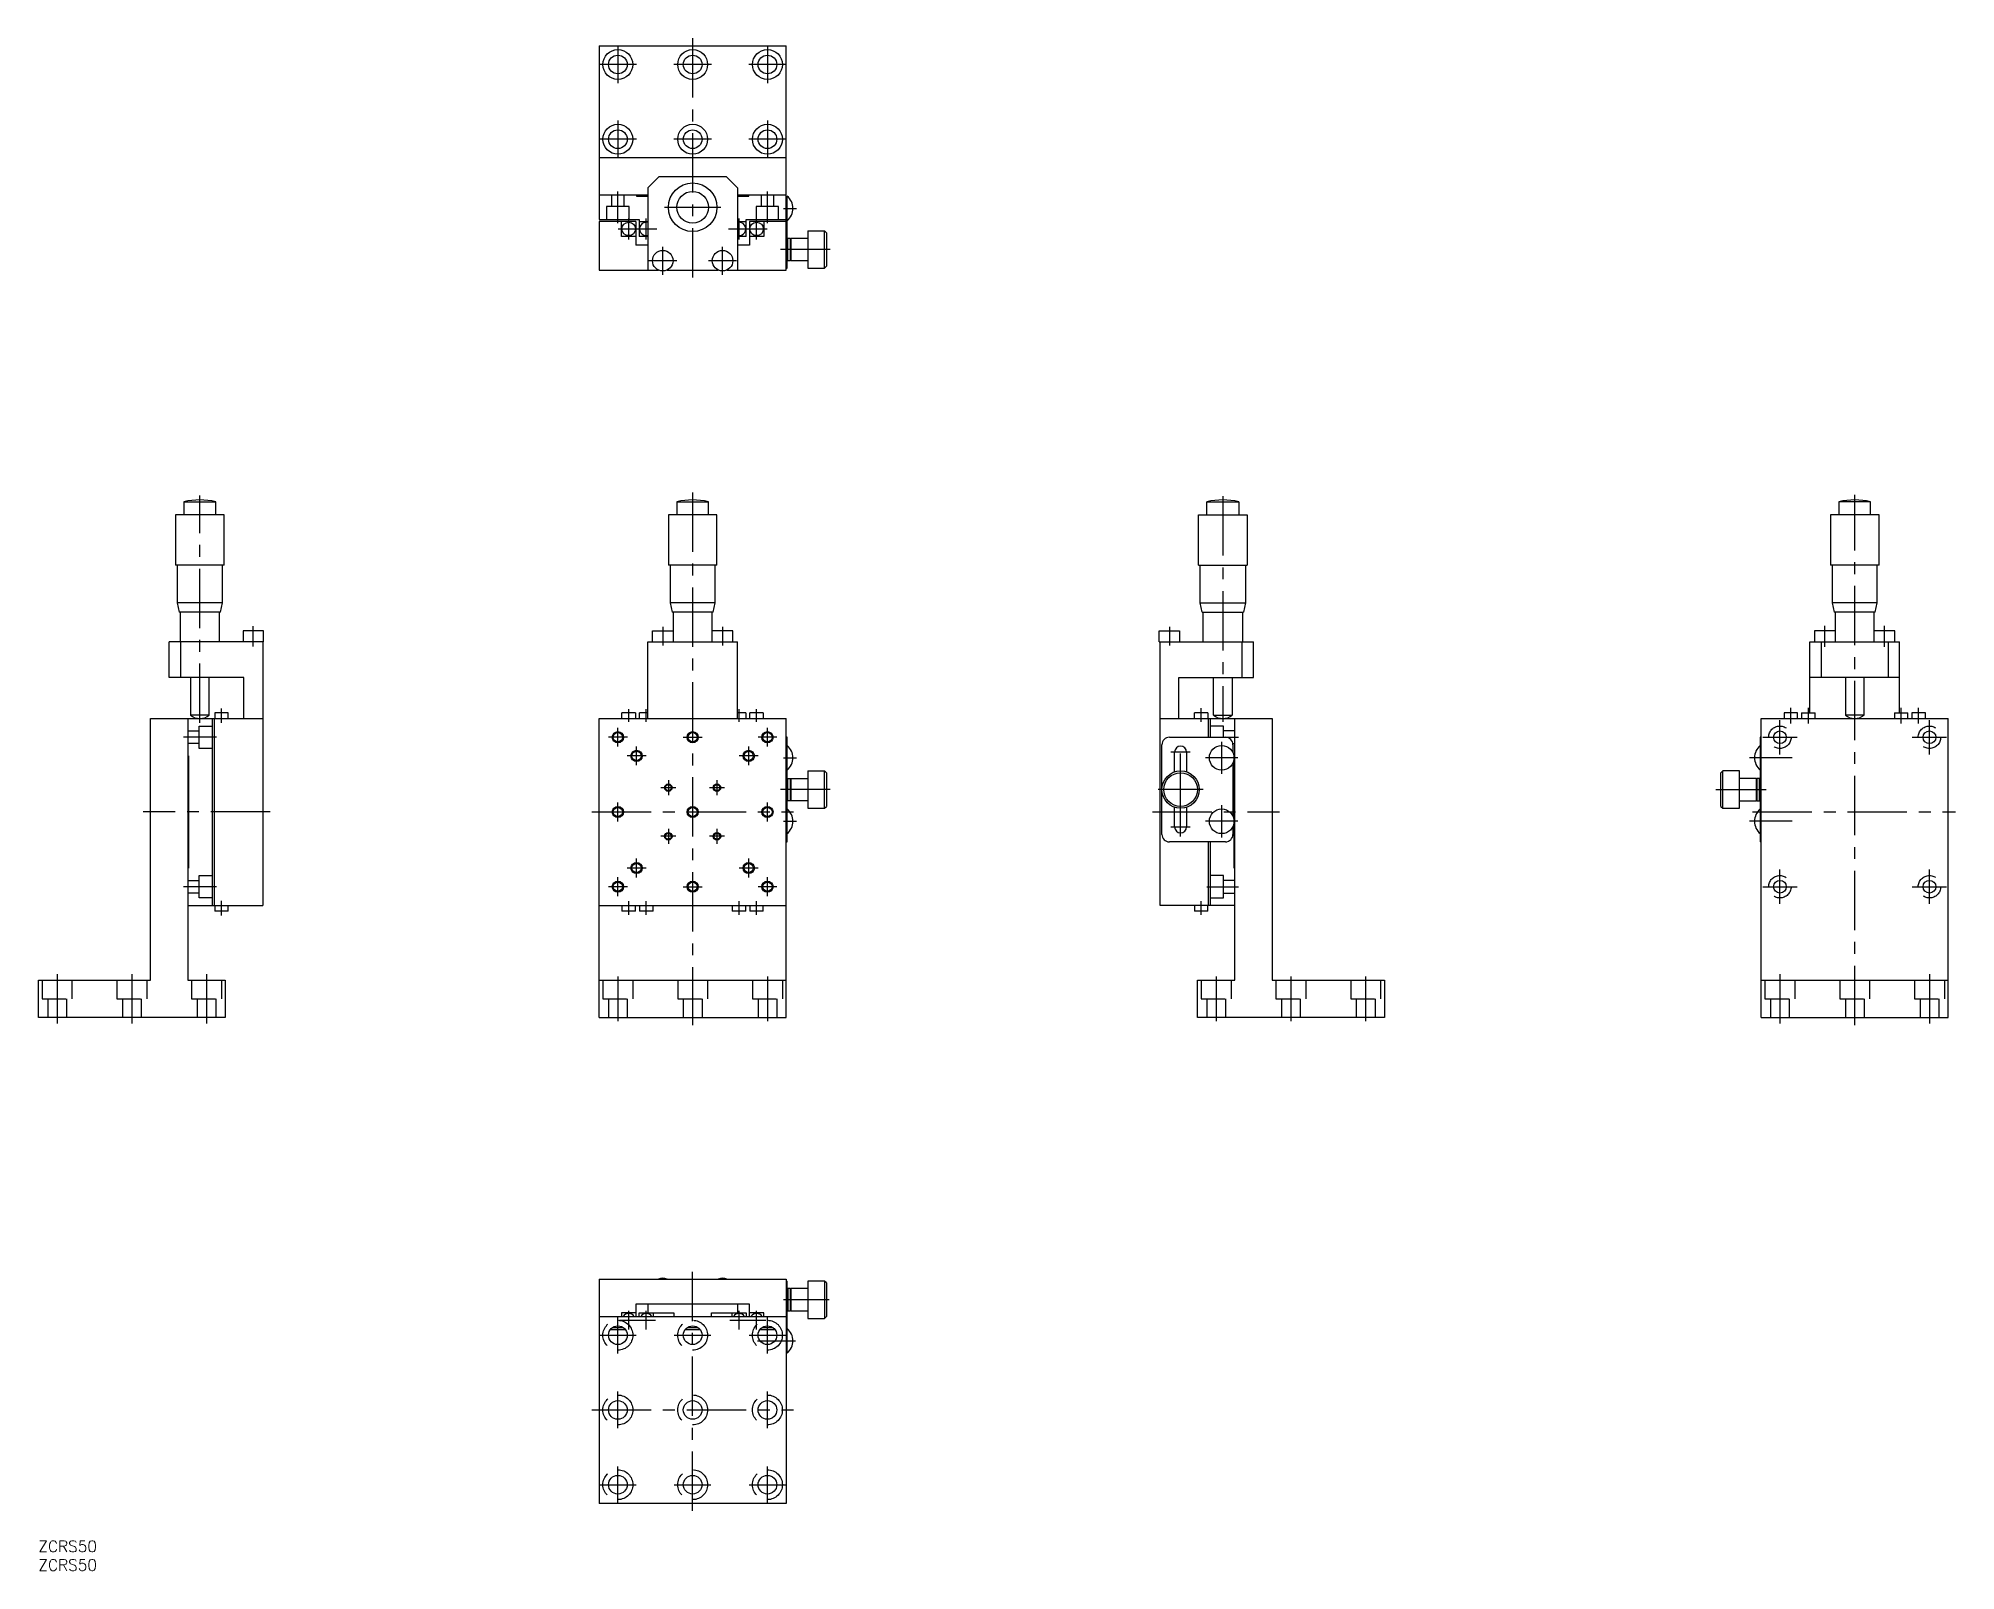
# Model space of a CAD drawing. Extents: x 0 to 513, y -8 to 402.
import ezdxf

# ---------------------------------------------------------------- set-up
doc = ezdxf.new("R2010")
doc.units = 0
doc.header["$LTSCALE"] = 0.5
doc.linetypes.add('CENTER', pattern=[50.8, 31.75, -6.35, 6.35, -6.35])
doc.linetypes.add('DASHED', pattern=[19.05, 12.7, -6.35])
for name, color, linetype in [('MSM_CENTER', 1, 'CENTER'), ('MSM_CONTINUOUS', 7, 'CONTINUOUS'), ('MSM_DASHED', 4, 'DASHED'), ('MSM_NARROW', 5, 'CONTINUOUS'), ('MSM_PART_NUMBER', 7, 'CONTINUOUS')]:
    doc.layers.add(name, color=color, linetype=linetype)
doc.styles.get("Standard").update_dxf_attribs({"font": 'txt.shx', "height": 3, "bigfont": 'bigfont.shx'})

# ---------------------------------------------------------------- blocks, each defined once
blk = doc.blocks.new('*U2')
at = {"layer": 'MSM_PART_NUMBER'}
blk.add_text('ZCRS50', height=3, dxfattribs=at).set_placement((0, -3))
blk = doc.blocks.new('*U3')
at = {"layer": 'MSM_PART_NUMBER'}
blk.add_text('ZCRS50', height=3, dxfattribs=at).set_placement((0, -8))

msp = doc.modelspace()

# ---------------------------------------------------------------- linework, layer by layer
at = {"layer": 'MSM_CENTER'}
for p, q in [((155, 400), (155, 390)), ((175, 402), (175, 338)), ((195, 400), (195, 390)), ((160, 395), (150, 395)), ((180, 395), (170, 395)), ((200, 395), (190, 395)), ((155, 380), (155, 370)), ((195, 380), (195, 370)), ((160, 375), (150, 375)), ((180, 375), (170, 375)), ((200, 375), (190, 375)), ((155, 352.5), (155, 361)), ((195, 352.5), (195, 361)), ((167.5, 356.8), (182.5, 356.8)), ((199.3, 356.5), (202.8, 356.5)), ((155.1, 351), (165.4, 351)), ((157.9, 348.2), (157.9, 353.8)), ((162.6, 348.2), (162.6, 353.8)), ((184.6, 351), (194.9, 351)), ((187.4, 348.2), (187.4, 353.8)), ((192.1, 348.2), (192.1, 353.8)), ((167, 338.75), (167, 346.25)), ((183, 338.75), (183, 346.25)), ((211.8, 345.5), (198.5, 345.5)), ((170.75, 342.5), (163.25, 342.5)), ((186.75, 342.5), (179.25, 342.5)), ((43.2, 218.81), (43.2, 279.69)), ((175, 280.5), (175, 138)), ((316.8, 279.5), (316.8, 219.13)), ((485.8, 138), (485.8, 279.83)), ((57.5, 239.31), (57.5, 244.69)), ((167, 244.5), (167, 239.5)), ((183, 244.5), (183, 239.5)), ((302.5, 244.5), (302.5, 239.5)), ((477.8, 239.17), (477.8, 244.83)), ((493.8, 239.17), (493.8, 244.83)), ((49, 218.81), (49, 222.69)), ((157.9, 219.13), (157.9, 222.5)), ((162.6, 219.13), (162.6, 222.5)), ((187.4, 219.13), (187.4, 222.5)), ((192.1, 219.13), (192.1, 222.5)), ((311, 219.13), (311, 222.77)), ((468.7, 218.67), (468.7, 222.83)), ((473.4, 218.67), (473.4, 222.83)), ((498.2, 218.67), (498.2, 222.83)), ((502.9, 218.67), (502.9, 222.83)), ((155, 212.48), (155, 217.53)), ((195, 212.48), (195, 217.53)), ((465.8, 210.41), (465.8, 219.59)), ((505.8, 210.41), (505.8, 219.59)), ((47.69, 215), (38.81, 215)), ((157.53, 215), (152.48, 215)), ((160, 207.48), (160, 212.53)), ((172.48, 215), (177.53, 215)), ((190, 207.48), (190, 212.53)), ((197.53, 215), (192.48, 215)), ((308.1, 211), (302.9, 211)), ((305.5, 188.4), (305.5, 213.6)), ((312.5, 215), (321, 215)), ((316.5, 205.2), (316.5, 213.8)), ((461.21, 215), (470.39, 215)), ((501.21, 215), (510.39, 215)), ((162.53, 210), (157.48, 210)), ((192.53, 210), (187.48, 210)), ((199.3, 209.5), (202.8, 209.5)), ((305.5, 195.5), (305.5, 207.5)), ((320.8, 209.5), (312.2, 209.5)), ((469.09, 209.5), (457.67, 209.5)), ((170.53, 201.5), (166.48, 201.5)), ((168.5, 203.53), (168.5, 199.48)), ((183.53, 201.5), (179.48, 201.5)), ((181.5, 203.53), (181.5, 199.48)), ((211.8, 201), (198.5, 201)), ((311.5, 201), (299.5, 201)), ((448.67, 201), (462.13, 201)), ((62, 195), (28, 195)), ((148, 195), (202, 195)), ((155, 192.48), (155, 197.53)), ((195, 192.48), (195, 197.53)), ((298, 195), (332, 195)), ((316.5, 188.2), (316.5, 196.8)), ((458.5, 195), (512.8, 195)), ((168.5, 190.53), (168.5, 186.48)), ((181.5, 190.53), (181.5, 186.48)), ((199.3, 192.5), (202.8, 192.5)), ((302.9, 191), (308.1, 191)), ((320.8, 192.5), (312.2, 192.5)), ((469.09, 192.5), (457.67, 192.5)), ((170.53, 188.5), (166.48, 188.5)), ((183.53, 188.5), (179.48, 188.5)), ((162.53, 180), (157.48, 180)), ((160, 177.48), (160, 182.53)), ((192.53, 180), (187.48, 180)), ((190, 177.48), (190, 182.53)), ((465.8, 170.41), (465.8, 179.59)), ((505.8, 170.41), (505.8, 179.59)), ((47.69, 175), (38.81, 175)), ((157.53, 175), (152.48, 175)), ((155, 172.48), (155, 177.53)), ((172.48, 175), (177.53, 175)), ((197.53, 175), (192.48, 175)), ((195, 172.48), (195, 177.53)), ((312.5, 175), (321, 175)), ((461.21, 175), (470.39, 175)), ((501.21, 175), (510.39, 175)), ((49, 167.31), (49, 171.19)), ((157.9, 167.5), (157.9, 171.13)), ((162.6, 167.5), (162.6, 171.13)), ((187.4, 167.5), (187.4, 171.13)), ((192.1, 167.5), (192.1, 171.13)), ((311, 167.5), (311, 171.13)), ((5, 151.57), (5, 138.43)), ((25, 151.57), (25, 138.43)), ((45, 151.57), (45, 138.43)), ((155, 151), (155, 139)), ((195, 151), (195, 139)), ((315, 151), (315, 139)), ((335, 151), (335, 139)), ((355, 151), (355, 139)), ((465.8, 151.59), (465.8, 138.41)), ((505.8, 151.59), (505.8, 138.41)), ((175, 8), (175, 72)), ((211.5, 64.5), (199.3, 64.5)), ((155, 50.1), (155, 59.9)), ((155.4, 59), (165.1, 59)), ((157.9, 56.5), (157.9, 61.5)), ((162.6, 56.5), (162.6, 61.5)), ((184.9, 59), (194.6, 59)), ((187.4, 56.5), (187.4, 61.5)), ((192.1, 56.5), (192.1, 61.5)), ((195, 50.1), (195, 59.9)), ((150.1, 55), (159.9, 55)), ((170.1, 55), (179.9, 55)), ((190.1, 55), (199.9, 55)), ((192.34, 53.5), (202.5, 53.5)), ((155, 30.1), (155, 39.9)), ((195, 30.1), (195, 39.9)), ((148, 35), (202, 35)), ((155, 10.1), (155, 19.9)), ((195, 10.1), (195, 19.9)), ((150.1, 15), (159.9, 15)), ((170.1, 15), (179.9, 15)), ((190.1, 15), (199.9, 15))]:
    msp.add_line(p, q, dxfattribs=at)
at = {"layer": 'MSM_CONTINUOUS'}
for p, q in [((150, 400), (150, 353.5)), ((150, 400), (200, 400)), ((200, 340), (200, 400)), ((200, 370), (150, 370)), ((166, 365), (163, 362)), ((166, 365), (184, 365)), ((187, 362), (184, 365)), ((163, 360), (150, 360)), ((160, 360), (160, 359.8)), ((160, 359.8), (163, 359.8)), ((163, 362), (163, 340)), ((187, 362), (187, 340)), ((200, 360), (187, 360)), ((187, 359.8), (190, 359.8)), ((190, 359.8), (190, 360)), ((200.3, 359.5), (200, 359.5)), ((200.3, 340.5), (200.3, 359.8)), ((150, 353.5), (160.7, 353.5)), ((150, 353), (150, 340)), ((159.8, 353), (150, 353)), ((156, 349), (156, 353)), ((159.8, 349), (156, 349)), ((159.8, 353), (159.8, 346.7)), ((160.7, 353.5), (160.7, 349)), ((160.7, 353), (163, 353)), ((163, 349), (160.7, 349)), ((187, 353), (189.3, 353)), ((189.3, 349), (187, 349)), ((189.3, 353.5), (200, 353.5)), ((189.3, 349), (189.3, 353.5)), ((190.2, 353), (190.2, 346.7)), ((200, 353), (190.2, 353)), ((194, 349), (190.2, 349)), ((194, 353), (194, 349)), ((205.8, 350.5), (205.8, 340.5)), ((205.8, 350.5), (210.3, 350.5)), ((210.3, 350.5), (210.8, 350)), ((210.3, 340.5), (210.3, 350.5)), ((210.8, 350), (210.8, 341)), ((163, 346.7), (159.8, 346.7)), ((190.2, 346.7), (187, 346.7)), ((200.3, 348.3), (200.5, 348.5)), ((200.5, 348.5), (201.1, 348.5)), ((200.5, 342.5), (200.5, 348.5)), ((201.1, 348.5), (201.3, 348.3)), ((201.1, 348.5), (201.1, 342.5)), ((201.3, 348.5), (205.8, 348.5)), ((201.3, 348.5), (201.3, 342.5)), ((150, 340), (165.85, 340)), ((168.15, 340), (181.85, 340)), ((184.15, 340), (200, 340)), ((200, 340.5), (200.3, 340.5)), ((200.5, 342.5), (200.3, 342.7)), ((201.1, 342.5), (200.5, 342.5)), ((201.3, 342.7), (201.1, 342.5)), ((205.8, 342.5), (201.3, 342.5)), ((205.8, 340.5), (210.3, 340.5)), ((210.3, 340.5), (210.8, 341)), ((38.95, 278), (38.95, 274.5)), ((38.95, 278), (47.45, 278)), ((47.45, 274.5), (47.45, 278)), ((170.75, 278), (170.75, 274.5)), ((170.75, 278), (179.25, 278)), ((179.25, 274.5), (179.25, 278)), ((312.55, 274.5), (312.55, 278)), ((312.55, 278), (321.05, 278)), ((321.05, 278), (321.05, 274.5)), ((481.55, 278), (481.55, 274.5)), ((490.05, 278), (481.55, 278)), ((490.05, 274.5), (490.05, 278)), ((36.7, 274.5), (36.7, 261)), ((49.7, 274.5), (36.7, 274.5)), ((49.7, 261), (49.7, 274.5)), ((168.5, 274.5), (168.5, 261)), ((181.5, 274.5), (168.5, 274.5)), ((181.5, 261), (181.5, 274.5)), ((310.3, 261), (310.3, 274.5)), ((310.3, 274.5), (323.3, 274.5)), ((323.3, 274.5), (323.3, 261)), ((479.3, 274.5), (479.3, 261)), ((492.3, 274.5), (479.3, 274.5)), ((492.3, 261), (492.3, 274.5)), ((49.7, 261), (36.7, 261)), ((37.15, 261), (37.15, 251)), ((49.25, 251), (49.25, 261)), ((181.5, 261), (168.5, 261)), ((168.95, 261), (168.95, 251)), ((181.05, 251), (181.05, 261)), ((310.3, 261), (323.3, 261)), ((310.75, 251), (310.75, 261)), ((322.85, 261), (322.85, 251)), ((492.3, 261), (479.3, 261)), ((479.75, 261), (479.75, 251)), ((491.85, 251), (491.85, 261)), ((37.15, 251), (37.7, 248.5)), ((49.25, 251), (37.15, 251)), ((48.7, 248.5), (37.7, 248.5)), ((37.95, 248.5), (37.95, 240.5)), ((48.45, 240.5), (48.45, 248.5)), ((48.7, 248.5), (49.25, 251)), ((168.95, 251), (169.5, 248.5)), ((181.05, 251), (168.95, 251)), ((180.5, 248.5), (169.5, 248.5)), ((169.75, 248.5), (169.75, 240.5)), ((180.25, 240.5), (180.25, 248.5)), ((180.5, 248.5), (181.05, 251)), ((311.3, 248.5), (310.75, 251)), ((310.75, 251), (322.85, 251)), ((311.3, 248.5), (322.3, 248.5)), ((311.55, 240.5), (311.55, 248.5)), ((322.05, 248.5), (322.05, 240.5)), ((322.85, 251), (322.3, 248.5)), ((479.75, 251), (480.3, 248.5)), ((491.85, 251), (479.75, 251)), ((491.3, 248.5), (480.3, 248.5)), ((480.55, 248.5), (480.55, 240.5)), ((491.05, 240.5), (491.05, 248.5)), ((491.3, 248.5), (491.85, 251)), ((54.75, 243.5), (54.75, 240.5)), ((60.25, 243.5), (54.75, 243.5)), ((60.25, 240.5), (60.25, 243.5)), ((164.25, 240.5), (164.25, 243.5)), ((164.25, 243.5), (169.75, 243.5)), ((185.75, 243.5), (180.25, 243.5)), ((185.75, 240.5), (185.75, 243.5)), ((299.75, 240.5), (299.75, 243.5)), ((299.75, 243.5), (305.25, 243.5)), ((305.25, 243.5), (305.25, 240.5)), ((475.05, 243.5), (475.05, 240.5)), ((480.55, 243.5), (475.05, 243.5)), ((496.55, 243.5), (491.05, 243.5)), ((496.55, 240.5), (496.55, 243.5)), ((35, 231), (35, 240.5)), ((60.25, 240.5), (35, 240.5)), ((38, 240.5), (38, 231)), ((60, 240.5), (60, 170)), ((163, 240.5), (187, 240.5)), ((163, 220), (163, 240.5)), ((187, 220), (187, 240.5)), ((299.75, 240.5), (325, 240.5)), ((300, 170), (300, 240.5)), ((322, 231), (322, 240.5)), ((325, 231), (325, 240.5)), ((473.8, 240.5), (497.8, 240.5)), ((473.8, 221.5), (473.8, 240.5)), ((476.8, 240.5), (476.8, 231)), ((494.8, 231), (494.8, 240.5)), ((497.8, 221.5), (497.8, 240.5)), ((55, 231), (35, 231)), ((40.7, 231), (40.7, 220.9)), ((45.7, 220.9), (45.7, 231)), ((55, 220), (55, 231)), ((305, 220), (305, 231)), ((305, 231), (325, 231)), ((314.3, 220.9), (314.3, 231)), ((319.3, 231), (319.3, 220.9)), ((497.8, 231), (473.8, 231)), ((483.3, 231), (483.3, 220.9)), ((488.3, 220.9), (488.3, 231)), ((45.7, 220.9), (40.7, 220.9)), ((47.2, 221.5), (47.2, 220)), ((50.8, 221.5), (47.2, 221.5)), ((50.8, 220), (50.8, 221.5)), ((156.1, 219.98), (156.1, 221.5)), ((159.7, 221.5), (156.1, 221.5)), ((159.7, 221.5), (159.7, 220)), ((160.8, 219.98), (160.8, 221.5)), ((163, 221.5), (160.8, 221.5)), ((189.2, 221.5), (187, 221.5)), ((189.2, 221.5), (189.2, 220)), ((190.3, 219.98), (190.3, 221.5)), ((193.9, 221.5), (190.3, 221.5)), ((193.9, 221.5), (193.9, 219.98)), ((309.2, 220), (309.2, 221.5)), ((312.8, 221.5), (309.2, 221.5)), ((312.8, 221.5), (312.8, 220)), ((314.3, 220.9), (319.3, 220.9)), ((466.9, 221.5), (466.9, 220)), ((470.5, 221.5), (466.9, 221.5)), ((470.5, 220), (470.5, 221.5)), ((471.6, 221.5), (471.6, 220)), ((471.6, 221.5), (475.2, 221.5)), ((475.2, 220), (475.2, 221.5)), ((488.3, 220.9), (483.3, 220.9)), ((496.4, 221.5), (496.4, 220)), ((496.4, 221.5), (500, 221.5)), ((500, 220), (500, 221.5)), ((501.1, 221.5), (501.1, 220)), ((504.7, 221.5), (501.1, 221.5)), ((504.7, 220), (504.7, 221.5)), ((30, 220), (60, 220)), ((30, 150), (30, 220)), ((40, 220), (40, 150)), ((46.5, 220), (46.5, 170)), ((47, 220), (47, 170)), ((150, 220), (200, 220)), ((150, 140), (150, 220)), ((200, 140), (200, 220)), ((300, 220), (330, 220)), ((313, 215), (313, 220)), ((313.5, 215), (313.5, 220)), ((320, 150), (320, 220)), ((330, 220), (330, 150)), ((460.8, 220), (510.8, 220)), ((460.8, 140), (460.8, 220)), ((510.8, 140), (510.8, 220)), ((200.3, 215), (200, 215)), ((200.3, 187), (200.3, 215)), ((300.5, 189), (300.5, 213)), ((302.5, 215), (317.5, 215)), ((303.9, 205.74), (303.9, 211)), ((307.1, 211), (307.1, 205.74)), ((319.5, 213), (319.5, 210.87)), ((460.8, 215), (460.5, 215)), ((460.5, 215), (460.5, 187)), ((40, 210), (40.2, 210)), ((40.2, 210), (40.2, 180)), ((205.8, 206), (205.8, 196)), ((205.8, 206), (210.3, 206)), ((210.3, 206), (210.8, 205.5)), ((210.3, 196), (210.3, 206)), ((210.8, 205.5), (210.8, 196.5)), ((319.5, 208.13), (319.5, 193.87)), ((319.8, 180), (319.8, 210)), ((319.8, 210), (320, 210)), ((450.5, 206), (450, 205.5)), ((450, 196.5), (450, 205.5)), ((455, 206), (450.5, 206)), ((450.5, 196), (450.5, 206)), ((455, 196), (455, 206)), ((200.3, 203.8), (200.5, 204)), ((200.5, 204), (201.1, 204)), ((200.5, 198), (200.5, 204)), ((201.1, 204), (201.3, 203.8)), ((201.1, 204), (201.1, 198)), ((201.3, 204), (205.8, 204)), ((201.3, 204), (201.3, 198)), ((459.5, 204), (455, 204)), ((459.7, 204), (459.5, 203.8)), ((459.5, 198), (459.5, 204)), ((460.3, 204), (459.7, 204)), ((459.7, 198), (459.7, 204)), ((460.5, 203.8), (460.3, 204)), ((460.3, 198), (460.3, 204)), ((200.5, 198), (200.3, 198.2)), ((201.1, 198), (200.5, 198)), ((201.3, 198.2), (201.1, 198)), ((205.8, 198), (201.3, 198)), ((205.8, 196), (210.3, 196)), ((210.3, 196), (210.8, 196.5)), ((303.9, 191), (303.9, 196.26)), ((307.1, 196.26), (307.1, 191)), ((450, 196.5), (450.5, 196)), ((450.5, 196), (455, 196)), ((455, 198), (459.5, 198)), ((459.5, 198.2), (459.7, 198)), ((459.7, 198), (460.3, 198)), ((460.3, 198), (460.5, 198.2)), ((319.5, 191.13), (319.5, 189)), ((200, 187), (200.3, 187)), ((317.5, 187), (302.5, 187)), ((313, 170), (313, 187)), ((313.5, 170), (313.5, 187)), ((460.8, 187), (460.5, 187)), ((40.2, 180), (40, 180)), ((320, 180), (319.8, 180)), ((40, 170), (60, 170)), ((47.2, 170), (47.2, 168.5)), ((50.8, 168.5), (50.8, 170)), ((150, 170), (200, 170)), ((156.1, 170.02), (156.1, 168.5)), ((159.7, 168.5), (159.7, 170)), ((160.8, 170.02), (160.8, 168.5)), ((164.4, 168.5), (164.4, 170)), ((185.6, 170), (185.6, 168.5)), ((189.2, 168.5), (189.2, 170)), ((190.3, 170.02), (190.3, 168.5)), ((193.9, 168.5), (193.9, 170.02)), ((320, 170), (300, 170)), ((309.2, 170), (309.2, 168.5)), ((312.8, 168.5), (312.8, 170)), ((50.8, 168.5), (47.2, 168.5)), ((159.7, 168.5), (156.1, 168.5)), ((164.4, 168.5), (160.8, 168.5)), ((189.2, 168.5), (185.6, 168.5)), ((193.9, 168.5), (190.3, 168.5)), ((312.8, 168.5), (309.2, 168.5)), ((0, 150), (30, 150)), ((0, 140), (0, 150)), ((40, 150), (50, 150)), ((50, 150), (50, 140)), ((150, 150), (200, 150)), ((310, 140), (310, 150)), ((310, 150), (320, 150)), ((330, 150), (360, 150)), ((360, 150), (360, 140)), ((460.8, 150), (510.8, 150)), ((50, 140), (0, 140)), ((150, 140), (200, 140)), ((360, 140), (310, 140)), ((460.8, 140), (510.8, 140)), ((150, 70), (200, 70)), ((150, 70), (150, 10)), ((200, 70), (200, 10)), ((200, 69.5), (200.3, 69.5)), ((200.3, 50.2), (200.3, 69.5)), ((200.5, 67.5), (200.3, 67.3)), ((201.1, 67.5), (200.5, 67.5)), ((200.5, 67.5), (200.5, 61.5)), ((201.3, 67.3), (201.1, 67.5)), ((201.1, 67.5), (201.1, 61.5)), ((205.8, 67.5), (201.3, 67.5)), ((201.3, 67.5), (201.3, 61.5)), ((210.3, 69.5), (205.8, 69.5)), ((205.8, 69.5), (205.8, 59.5)), ((210.8, 69), (210.3, 69.5)), ((210.3, 69.5), (210.3, 59.5)), ((210.8, 69), (210.8, 60)), ((159.8, 63.3), (159.8, 60)), ((190.2, 63.3), (159.8, 63.3)), ((163, 63.3), (163, 61)), ((187, 63.3), (187, 61)), ((190.2, 60), (190.2, 63.3)), ((200.3, 61.7), (200.5, 61.5)), ((201.1, 61.5), (201.3, 61.7)), ((150, 60), (200, 60)), ((153, 56.5), (157, 56.5)), ((156.5, 57), (153.5, 57)), ((156, 61), (156, 60)), ((159.8, 61), (156, 61)), ((160.7, 60), (160.7, 61)), ((160.7, 61), (170, 61)), ((164.5, 60), (164.5, 61)), ((170, 61), (170, 60)), ((173, 56.5), (177, 56.5)), ((176.5, 57), (173.5, 57)), ((180, 60), (180, 61)), ((180, 61), (189.3, 61)), ((185.5, 61), (185.5, 60)), ((189.3, 61), (189.3, 60)), ((194, 61), (190.2, 61)), ((193, 56.5), (197, 56.5)), ((196.5, 57), (193.5, 57)), ((194, 60), (194, 61)), ((200.5, 61.5), (201.1, 61.5)), ((201.3, 61.5), (205.8, 61.5)), ((205.8, 59.5), (210.3, 59.5)), ((210.3, 59.5), (210.8, 60)), ((200, 50.5), (200.3, 50.5)), ((200, 10), (150, 10))]:
    msp.add_line(p, q, dxfattribs=at)
for centre, radius in [((155, 395), 4), ((155, 395), 2.5), ((175, 395), 4), ((175, 395), 2.5), ((195, 395), 4), ((195, 395), 2.5), ((155, 375), 4), ((155, 375), 2.5), ((175, 375), 4), ((175, 375), 2.5), ((195, 375), 4), ((195, 375), 2.5), ((175, 356.8), 6.5), ((175, 356.8), 4.25), ((157.9, 351), 1.8), ((192.1, 351), 1.8), ((167, 342.5), 2.75), ((183, 342.5), 2.75), ((155, 215), 1.23), ((175, 215), 1.23), ((195, 215), 1.23), ((465.8, 215), 1.7), ((505.8, 215), 1.7), ((160, 210), 1.23), ((190, 210), 1.23), ((316.5, 209.5), 3.3), ((305.5, 201), 5), ((305.5, 201), 4.5), ((168.5, 201.5), 0.783), ((181.5, 201.5), 0.783), ((155, 195), 1.23), ((175, 195), 1.23), ((195, 195), 1.23), ((316.5, 192.5), 3.3), ((168.5, 188.5), 0.783), ((181.5, 188.5), 0.783), ((160, 180), 1.23), ((190, 180), 1.23), ((155, 175), 1.23), ((175, 175), 1.23), ((195, 175), 1.23), ((465.8, 175), 1.7), ((505.8, 175), 1.7), ((155, 55), 2.5), ((175, 55), 2.5), ((195, 55), 2.5), ((155, 35), 2.5), ((175, 35), 2.5), ((195, 35), 2.5), ((155, 15), 2.5), ((175, 15), 2.5), ((195, 15), 2.5)]:
    msp.add_circle(centre, radius, dxfattribs=at)
for centre, radius, start, end in [((197.43, 356.5), 4.37, 311.0348, 48.9652), ((162.6, 351), 1.8, 77.1604, 282.8396), ((187.4, 351), 1.8, 257.1604, 102.8396), ((43.2, 260.19), 18.31, 76.5803, 103.4197), ((175, 260.19), 18.31, 76.5803, 103.4197), ((316.8, 260.19), 18.31, 76.5803, 103.4197), ((485.8, 260.19), 18.31, 76.5803, 103.4197), ((43.2, 223.92), 3.92, 230.4022, 309.5978), ((316.8, 223.92), 3.92, 230.4023, 309.5977), ((485.8, 223.92), 3.92, 230.4022, 309.5978), ((197.43, 209.5), 4.37, 311.0348, 48.9652), ((302.5, 213), 2, 90, 180), ((305.5, 211), 1.6, 0, 180), ((317.5, 213), 2, 0, 90), ((463.38, 209.5), 4.38, 131.1121, 228.8879), ((197.43, 192.5), 4.37, 311.0348, 48.9652), ((463.38, 192.5), 4.38, 131.1121, 228.8879), ((305.5, 191), 1.6, 180, 0), ((302.5, 189), 2, 180, 270), ((317.5, 189), 2, 270, 0), ((167, 67.5), 2.75, 65.38, 114.62), ((183, 67.5), 2.75, 65.38, 114.62), ((157.9, 59), 1.8, 33.749, 146.251), ((162.6, 59), 1.8, 33.749, 146.251), ((187.4, 59), 1.8, 33.749, 146.251), ((192.1, 59), 1.8, 33.749, 146.251), ((197.42, 53.5), 4.38, 311.1121, 48.8879)]:
    msp.add_arc(centre, radius, start, end, dxfattribs=at)
at = {"layer": 'MSM_DASHED'}
for p, q in [((153.3, 360), (153.3, 357)), ((156.7, 357), (156.7, 360)), ((193.3, 360), (193.3, 357)), ((196.7, 357), (196.7, 360)), ((158, 357), (152, 357)), ((152, 357), (152, 353.5)), ((158, 353.5), (158, 357)), ((198, 357), (192, 357)), ((192, 357), (192, 353.5)), ((198, 353.5), (198, 357)), ((40, 216.7), (43, 216.7)), ((43, 212), (43, 218)), ((43, 218), (46.5, 218)), ((317, 218), (313.5, 218)), ((317, 215), (317, 218)), ((320, 216.7), (317, 216.7)), ((43, 213.3), (40, 213.3)), ((46.5, 212), (43, 212)), ((319.48, 213.3), (320, 213.3)), ((40, 176.7), (43, 176.7)), ((43, 172), (43, 178)), ((43, 178), (46.5, 178)), ((317, 178), (313.5, 178)), ((317, 172), (317, 178)), ((320, 176.7), (317, 176.7)), ((43, 173.3), (40, 173.3)), ((46.5, 172), (43, 172)), ((313.5, 172), (317, 172)), ((317, 173.3), (320, 173.3)), ((1, 150), (1, 145)), ((9, 150), (9, 145)), ((21, 150), (21, 145)), ((29, 150), (29, 145)), ((41, 150), (41, 145)), ((49, 150), (49, 145)), ((151, 150), (151, 145)), ((159, 150), (159, 145)), ((171, 150), (171, 145)), ((179, 150), (179, 145)), ((191, 150), (191, 145)), ((199, 150), (199, 145)), ((311, 150), (311, 145)), ((319, 150), (319, 145)), ((331, 150), (331, 145)), ((339, 150), (339, 145)), ((351, 150), (351, 145)), ((359, 150), (359, 145)), ((461.8, 150), (461.8, 145)), ((469.8, 150), (469.8, 145)), ((481.8, 150), (481.8, 145)), ((489.8, 150), (489.8, 145)), ((501.8, 150), (501.8, 145)), ((509.8, 150), (509.8, 145)), ((1, 145), (9, 145)), ((2.5, 145), (2.5, 140)), ((7.5, 145), (7.5, 140)), ((21, 145), (29, 145)), ((22.5, 145), (22.5, 140)), ((27.5, 145), (27.5, 140)), ((41, 145), (49, 145)), ((42.5, 145), (42.5, 140)), ((47.5, 145), (47.5, 140)), ((151, 145), (159, 145)), ((152.5, 145), (152.5, 140)), ((157.5, 145), (157.5, 140)), ((171, 145), (179, 145)), ((172.5, 145), (172.5, 140)), ((177.5, 145), (177.5, 140)), ((191, 145), (199, 145)), ((192.5, 145), (192.5, 140)), ((197.5, 145), (197.5, 140)), ((311, 145), (319, 145)), ((312.5, 145), (312.5, 140)), ((317.5, 145), (317.5, 140)), ((331, 145), (339, 145)), ((332.5, 145), (332.5, 140)), ((337.5, 145), (337.5, 140)), ((351, 145), (359, 145)), ((352.5, 145), (352.5, 140)), ((357.5, 145), (357.5, 140)), ((461.8, 145), (469.8, 145)), ((463.3, 145), (463.3, 140)), ((468.3, 145), (468.3, 140)), ((481.8, 145), (489.8, 145)), ((483.3, 145), (483.3, 140)), ((488.3, 145), (488.3, 140)), ((501.8, 145), (509.8, 145)), ((503.3, 145), (503.3, 140)), ((508.3, 145), (508.3, 140))]:
    msp.add_line(p, q, dxfattribs=at)
for centre, radius in [((465.8, 215), 3), ((505.8, 215), 3), ((465.8, 175), 3), ((505.8, 175), 3), ((155, 55), 4), ((175, 55), 4), ((195, 55), 4), ((155, 35), 4), ((175, 35), 4), ((195, 35), 4), ((155, 15), 4), ((175, 15), 4), ((195, 15), 4)]:
    msp.add_circle(centre, radius, dxfattribs=at)
at = {"layer": 'MSM_NARROW'}
for centre, radius in [((155, 215), 1.5), ((175, 215), 1.5), ((195, 215), 1.5), ((160, 210), 1.5), ((190, 210), 1.5), ((168.5, 201.5), 1), ((181.5, 201.5), 1), ((155, 195), 1.5), ((175, 195), 1.5), ((195, 195), 1.5), ((168.5, 188.5), 1), ((181.5, 188.5), 1), ((160, 180), 1.5), ((190, 180), 1.5), ((155, 175), 1.5), ((175, 175), 1.5), ((195, 175), 1.5)]:
    msp.add_circle(centre, radius, dxfattribs=at)

# ---------------------------------------------------------------- block references
at = {"layer": 'MSM_CONTINUOUS'}
for name in ['*U2', '*U3']:
    msp.add_blockref(name, (0, 0), dxfattribs=at)

doc.saveas('drawing.dxf')
